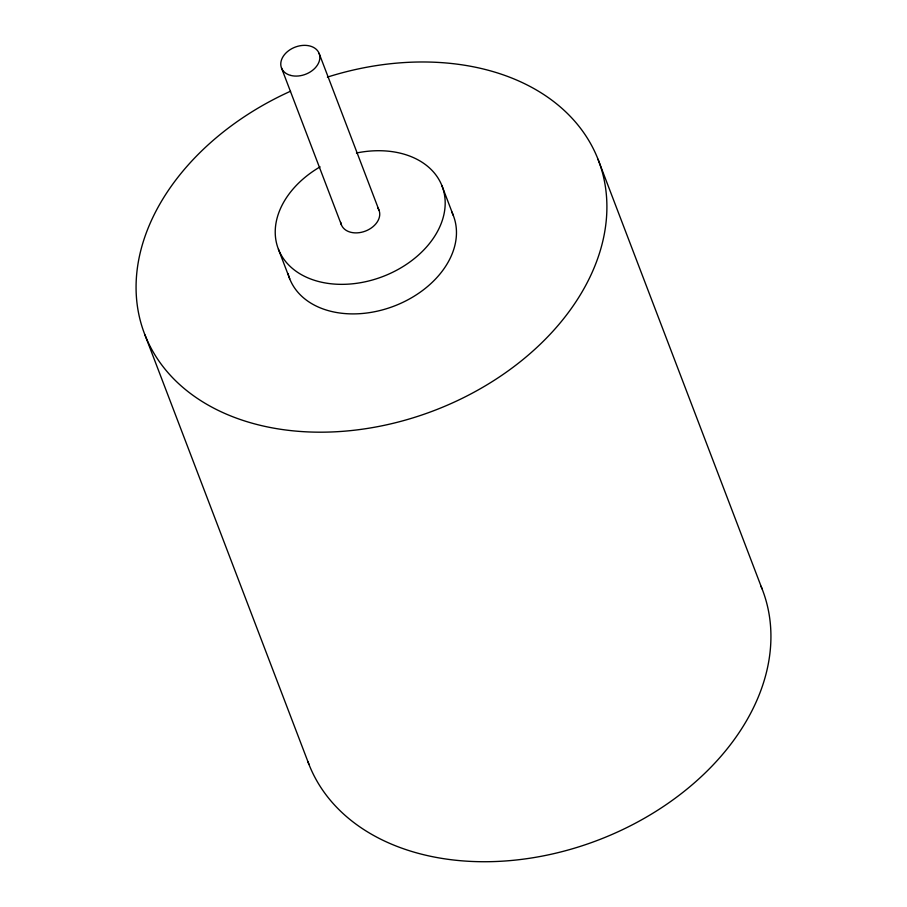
<?xml version="1.0" encoding="UTF-8"?>
<svg xmlns="http://www.w3.org/2000/svg" width="907" height="907" viewBox="0 0 907 907"><rect width="100%" height="100%" fill="white"/><g stroke="black" fill="none" stroke-linecap="round" stroke-linejoin="round"><path stroke-width="1.36" d="M598.019 159.269L762.05 588.813M441.981 185.833L453.273 215.378M319.128 53.422L379.013 210.243M281.51 68.002L341.395 224.823M278.415 249.232L289.707 278.778M144.95 334.898L308.981 764.442M377.8 207.998A20.169 14.535 -20.9 0 1 365.521 231.058A20.169 14.535 -20.9 0 1 340.76 222.362M451.584 211.614A87.718 63.207 -20.9 0 1 393.706 306.249A87.718 63.207 -20.9 0 1 288.007 273.551M356.44 153.011A87.718 63.207 -20.9 0 1 440.598 224.97A87.718 63.207 -20.9 0 1 305.137 276.612A87.718 63.207 -20.9 0 1 320.103 166.865M327.382 77.118A242.963 175.074 -20.9 0 1 597.668 258.586A242.963 175.074 -20.9 0 1 210.934 406.631A242.963 175.074 -20.9 0 1 290.569 91.21M761.018 586.262A242.963 175.074 -20.9 0 1 599.55 839.576A242.963 175.074 -20.9 0 1 307.995 761.869M290.773 75.44A20.169 14.535 -20.9 0 0 319.865 57.175A20.169 14.535 -20.9 0 0 290.319 49.534A20.169 14.535 -20.9 0 0 290.773 75.44"/></g></svg>
